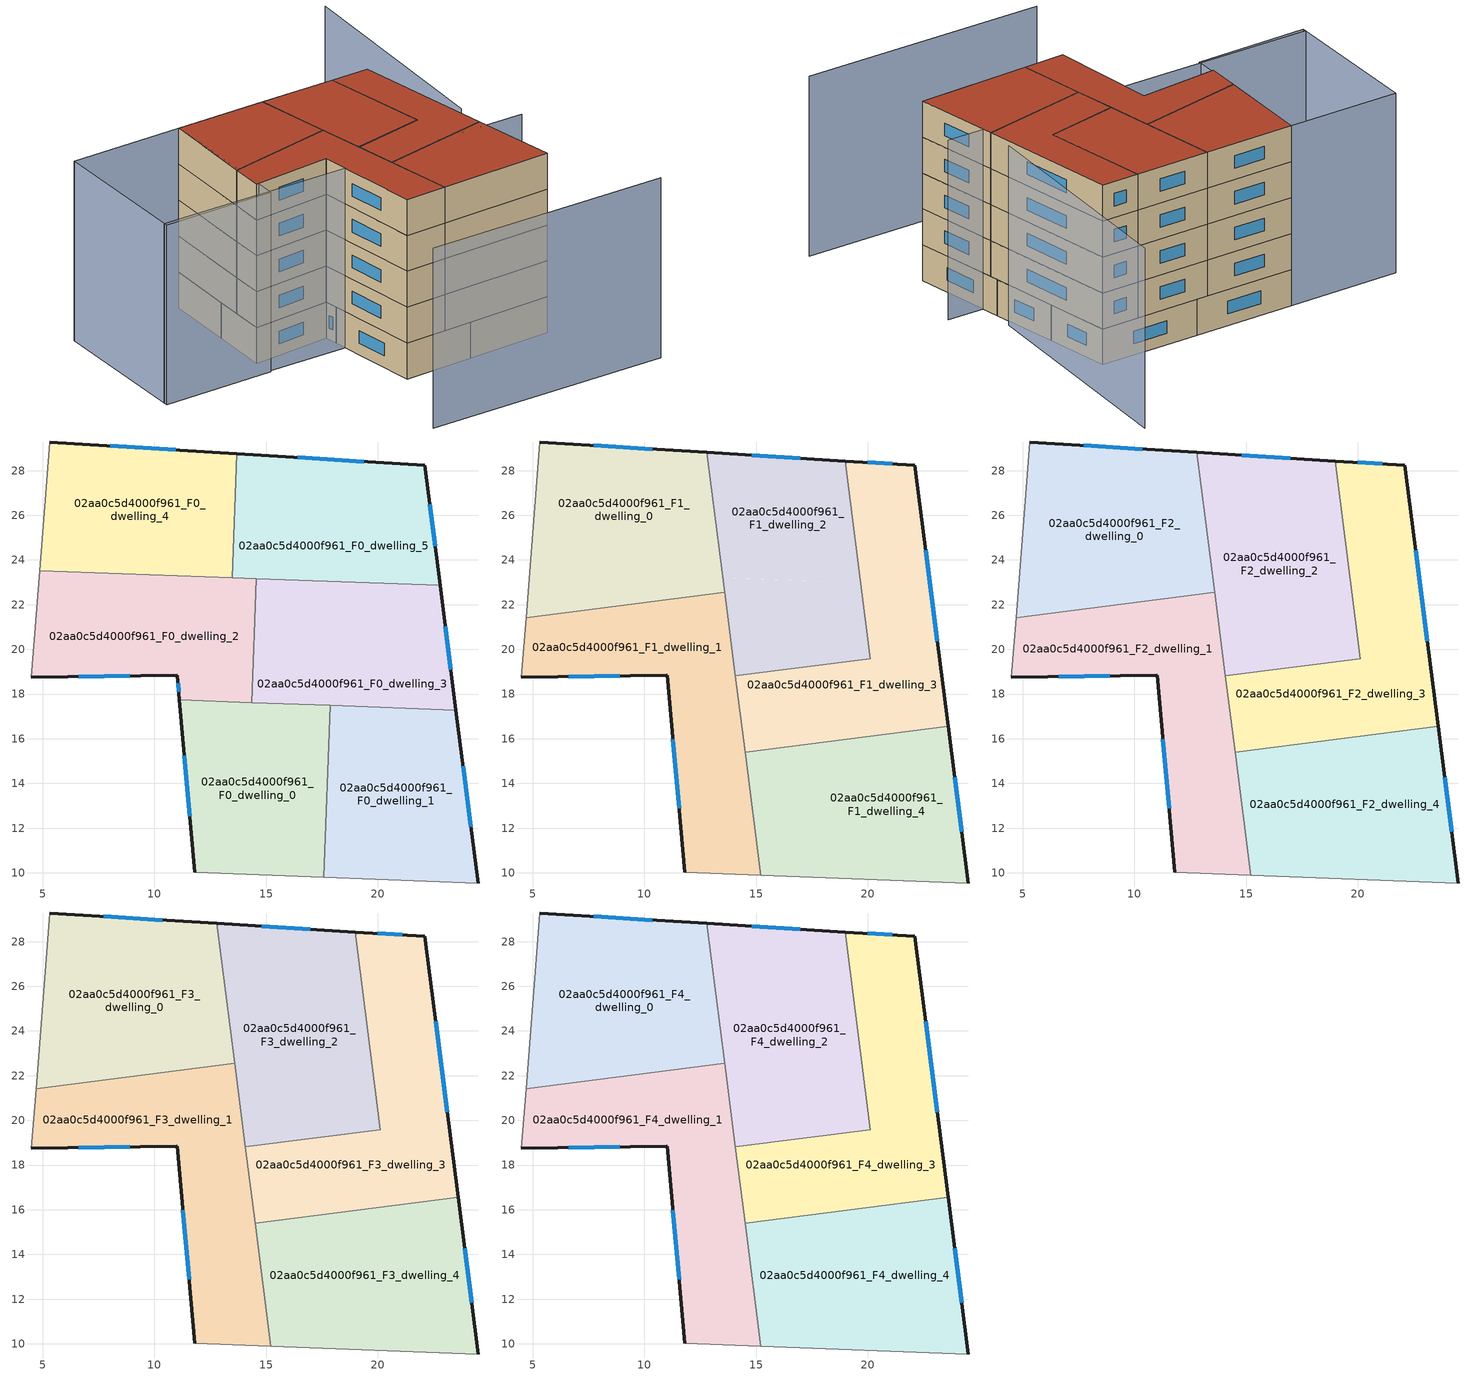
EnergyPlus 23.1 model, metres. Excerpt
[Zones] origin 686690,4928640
02aa0c5d4000f961_F0_dwelling_0
 floor ground (EU_floor_Construction): 17.87,17.49 17.59,9.8 11.81,10.01 11.13,17.74 z0
 wall outside (EU_wall_Construction): 11.13,17.74 11.81,10.01 z0:3
 wall to 02aa0c5d4000f961_F0_dwelling_1 (EU_wall_Construction): 17.59,9.8 17.87,17.49 z0:3
 wall adiabatic (EU_wall_Construction): 11.81,10.01 17.59,9.8 z0:3
 wall to 02aa0c5d4000f961_F0_dwelling_3 (EU_wall_Construction): 17.87,17.49 14.35,17.62 z0:3
 wall to 02aa0c5d4000f961_F0_dwelling_2 (EU_wall_Construction): 14.35,17.62 11.13,17.74 z0:3
 window (EU_Window_Construction): 11.35,15.23 11.59,12.53 z0.98:2.02
02aa0c5d4000f961_F0_dwelling_1
 floor ground (EU_floor_Construction): 23.5,17.28 24.49,9.54 17.59,9.8 17.87,17.49 z0
 wall outside (EU_wall_Construction): 24.49,9.54 23.5,17.28 z0:3
 wall adiabatic (EU_wall_Construction): 17.59,9.8 24.49,9.54 z0:3
 wall to 02aa0c5d4000f961_F0_dwelling_3 (EU_wall_Construction): 23.5,17.28 17.87,17.49 z0:3
 window (EU_Window_Construction): 24.17,12.06 23.82,14.76 z0.98:2.02
02aa0c5d4000f961_F0_dwelling_2
 floor ground (EU_floor_Construction): 14.56,23.17 14.35,17.62 11.13,17.74 11.03,18.84 4.5,18.75 4.87,23.53 z0
 wall outside (EU_wall_Construction): 4.5,18.75 11.03,18.84 11.13,17.74 z0:3
 wall adiabatic (EU_wall_Construction): 4.87,23.53 4.5,18.75 z0:3
 wall to 02aa0c5d4000f961_F0_dwelling_3 (EU_wall_Construction): 14.35,17.62 14.56,23.17 z0:3
 wall to 02aa0c5d4000f961_F0_dwelling_4 (EU_wall_Construction): 13.49,23.2 4.87,23.53 z0:3
 wall to 02aa0c5d4000f961_F0_dwelling_5 (EU_wall_Construction): 14.56,23.17 13.49,23.2 z0:3
 window (EU_Window_Construction): 11.06,18.48 11.1,18.1 / 6.62,18.78 8.91,18.81 z0.98:2.02
02aa0c5d4000f961_F0_dwelling_3
 floor ground (EU_floor_Construction): 22.79,22.86 23.5,17.28 14.35,17.62 14.56,23.17 z0
 wall outside (EU_wall_Construction): 23.5,17.28 22.79,22.86 z0:3
 wall to 02aa0c5d4000f961_F0_dwelling_5 (EU_wall_Construction): 22.79,22.86 14.56,23.17 z0:3
 window (EU_Window_Construction): 23.27,19.1 23.02,21.04 z0.98:2.02
02aa0c5d4000f961_F0_dwelling_4
 floor ground (EU_floor_Construction): 13.7,28.76 13.49,23.2 4.87,23.53 5.31,29.28 z0
 wall outside (EU_wall_Construction): 13.7,28.76 5.31,29.28 z0:3
 wall to 02aa0c5d4000f961_F0_dwelling_5 (EU_wall_Construction): 13.49,23.2 13.7,28.76 z0:3
 wall adiabatic (EU_wall_Construction): 5.31,29.28 4.87,23.53 z0:3
 window (EU_Window_Construction): 10.97,28.93 8.04,29.11 z0.98:2.02
02aa0c5d4000f961_F0_dwelling_5
 floor ground (EU_floor_Construction): 22.1,28.23 22.79,22.86 13.49,23.2 13.7,28.76 z0
 wall outside (EU_wall_Construction): 22.79,22.86 22.1,28.23 13.7,28.76 z0:3
 window (EU_Window_Construction): 19.37,28.4 16.43,28.59 / 22.56,24.61 22.32,26.49 z0.98:2.02
02aa0c5d4000f961_F1_dwelling_0
 floor to 02aa0c5d4000f961_F0_dwelling_4 (EU_floor_Construction): 12.8,28.81 13.5,23.32 13.49,23.2 4.87,23.52 5.31,29.28 z3
 floor to 02aa0c5d4000f961_F0_dwelling_2 (EU_floor_Construction): 13.51,23.2 13.59,22.55 4.7,21.41 4.87,23.52 13.49,23.2 z3
 wall outside (EU_wall_Construction): 12.8,28.81 5.31,29.28 z3:6
 wall to 02aa0c5d4000f961_F1_dwelling_1 (EU_wall_Construction): 4.7,21.41 13.59,22.55 z3:6
 wall adiabatic (EU_wall_Construction): 5.31,29.28 4.7,21.41 z3:6
 wall to 02aa0c5d4000f961_F1_dwelling_2 (EU_wall_Construction): 13.59,22.55 12.8,28.81 z3:6
 window (EU_Window_Construction): 10.36,28.96 7.74,29.13 z3.98:5.02
02aa0c5d4000f961_F1_dwelling_1
 floor to 02aa0c5d4000f961_F0_dwelling_0 (EU_floor_Construction): 14.22,17.63 15.21,9.89 11.81,10.01 11.13,17.74 z3
 floor to 02aa0c5d4000f961_F0_dwelling_2 (EU_floor_Construction): 13.59,22.55 14.22,17.63 11.13,17.74 11.03,18.84 11.02,18.84 4.5,18.75 4.7,21.41 z3
 wall outside (EU_wall_Construction): 4.5,18.75 11.02,18.84 11.03,18.84 11.81,10.01 z3:6
 wall adiabatic (EU_wall_Construction): 4.7,21.41 4.5,18.75 / 11.81,10.01 15.21,9.89 z3:6
 wall to 02aa0c5d4000f961_F1_dwelling_4 (EU_wall_Construction): 15.21,9.89 14.51,15.4 z3:6
 wall to 02aa0c5d4000f961_F1_dwelling_3 (EU_wall_Construction): 14.51,15.4 14.07,18.81 z3:6
 wall to 02aa0c5d4000f961_F1_dwelling_2 (EU_wall_Construction): 14.07,18.81 13.59,22.55 z3:6
 window (EU_Window_Construction): 11.28,15.97 11.56,12.89 / 6.62,18.78 8.9,18.81 z3.98:5.02
02aa0c5d4000f961_F1_dwelling_2
 floor to 02aa0c5d4000f961_F0_dwelling_2 (EU_floor_Construction): 14.56,23.17 14.4,18.85 14.07,18.81 13.51,23.2 z3
 floor to 02aa0c5d4000f961_F0_dwelling_4 (EU_floor_Construction): 13.7,28.76 13.5,23.32 12.8,28.81 z3
 floor to 02aa0c5d4000f961_F0_dwelling_3 (EU_floor_Construction): 19.68,22.97 20.12,19.58 14.4,18.85 14.56,23.17 z3
 floor to 02aa0c5d4000f961_F0_dwelling_5 (EU_floor_Construction): 18.99,28.43 19.68,22.97 13.51,23.2 13.5,23.32 13.7,28.76 z3
 wall outside (EU_wall_Construction): 18.99,28.43 12.8,28.81 z3:6
 wall to 02aa0c5d4000f961_F1_dwelling_3 (EU_wall_Construction): 14.07,18.81 20.12,19.58 18.99,28.43 z3:6
 window (EU_Window_Construction): 16.97,28.55 14.81,28.69 z3.98:5.02
02aa0c5d4000f961_F1_dwelling_3
 floor to 02aa0c5d4000f961_F0_dwelling_3 (EU_floor_Construction): 22.79,22.86 23.5,17.28 14.35,17.62 14.4,18.85 20.12,19.58 19.68,22.97 z3
 floor to 02aa0c5d4000f961_F0_dwelling_1 (EU_floor_Construction): 23.5,17.28 23.59,16.56 17.81,15.83 17.87,17.49 z3
 floor to 02aa0c5d4000f961_F0_dwelling_0 (EU_floor_Construction): 17.87,17.49 17.81,15.83 14.51,15.4 14.22,17.63 z3
 floor to 02aa0c5d4000f961_F0_dwelling_5 (EU_floor_Construction): 22.1,28.23 22.79,22.86 19.68,22.97 18.99,28.43 z3
 floor to 02aa0c5d4000f961_F0_dwelling_2 (EU_floor_Construction): 14.4,18.85 14.35,17.62 14.22,17.63 14.07,18.81 z3
 wall outside (EU_wall_Construction): 23.59,16.56 22.1,28.23 18.99,28.43 z3:6
 wall to 02aa0c5d4000f961_F1_dwelling_4 (EU_wall_Construction): 14.51,15.4 23.59,16.56 z3:6
 window (EU_Window_Construction): 21.09,28.3 20,28.36 / 23.11,20.36 22.59,24.44 z3.98:5.02
02aa0c5d4000f961_F1_dwelling_4
 floor to 02aa0c5d4000f961_F0_dwelling_1 (EU_floor_Construction): 23.59,16.56 24.49,9.54 17.59,9.8 17.81,15.83 z3
 floor to 02aa0c5d4000f961_F0_dwelling_0 (EU_floor_Construction): 17.81,15.83 17.59,9.8 15.21,9.89 14.51,15.4 z3
 wall outside (EU_wall_Construction): 24.49,9.54 23.59,16.56 z3:6
 wall adiabatic (EU_wall_Construction): 15.21,9.89 24.49,9.54 z3:6
 window (EU_Window_Construction): 24.2,11.83 23.88,14.28 z3.98:5.02
02aa0c5d4000f961_F2_dwelling_0
 floor to 02aa0c5d4000f961_F1_dwelling_0 (EU_floor_Construction): 12.8,28.81 13.59,22.55 4.7,21.41 5.31,29.28 z6
 wall outside (EU_wall_Construction): 12.8,28.81 5.31,29.28 z6:9
 wall to 02aa0c5d4000f961_F2_dwelling_1 (EU_wall_Construction): 4.7,21.41 13.59,22.55 z6:9
 wall adiabatic (EU_wall_Construction): 5.31,29.28 4.7,21.41 z6:9
 wall to 02aa0c5d4000f961_F2_dwelling_2 (EU_wall_Construction): 13.59,22.55 12.8,28.81 z6:9
 window (EU_Window_Construction): 10.36,28.96 7.74,29.13 z6.98:8.02
02aa0c5d4000f961_F2_dwelling_1
 floor to 02aa0c5d4000f961_F1_dwelling_1 (EU_floor_Construction): 13.59,22.55 15.21,9.89 11.81,10.01 11.03,18.84 11.02,18.84 4.5,18.75 4.7,21.41 z6
 wall outside (EU_wall_Construction): 4.5,18.75 11.02,18.84 11.03,18.84 11.81,10.01 z6:9
 wall adiabatic (EU_wall_Construction): 4.7,21.41 4.5,18.75 / 11.81,10.01 15.21,9.89 z6:9
 wall to 02aa0c5d4000f961_F2_dwelling_4 (EU_wall_Construction): 15.21,9.89 14.51,15.4 z6:9
 wall to 02aa0c5d4000f961_F2_dwelling_3 (EU_wall_Construction): 14.51,15.4 14.07,18.81 z6:9
 wall to 02aa0c5d4000f961_F2_dwelling_2 (EU_wall_Construction): 14.07,18.81 13.59,22.55 z6:9
 window (EU_Window_Construction): 11.28,15.97 11.56,12.89 / 6.62,18.78 8.9,18.81 z6.98:8.02
02aa0c5d4000f961_F2_dwelling_2
 floor to 02aa0c5d4000f961_F1_dwelling_2 (EU_floor_Construction): 18.99,28.43 20.12,19.58 14.07,18.81 12.8,28.81 z6
 wall outside (EU_wall_Construction): 18.99,28.43 12.8,28.81 z6:9
 wall to 02aa0c5d4000f961_F2_dwelling_3 (EU_wall_Construction): 14.07,18.81 20.12,19.58 18.99,28.43 z6:9
 window (EU_Window_Construction): 16.97,28.55 14.81,28.69 z6.98:8.02
02aa0c5d4000f961_F2_dwelling_3
 floor to 02aa0c5d4000f961_F1_dwelling_3 (EU_floor_Construction): 22.1,28.23 23.59,16.56 14.51,15.4 14.07,18.81 20.12,19.58 18.99,28.43 z6
 wall outside (EU_wall_Construction): 23.59,16.56 22.1,28.23 18.99,28.43 z6:9
 wall to 02aa0c5d4000f961_F2_dwelling_4 (EU_wall_Construction): 14.51,15.4 23.59,16.56 z6:9
 window (EU_Window_Construction): 21.09,28.3 20,28.36 / 23.11,20.36 22.59,24.44 z6.98:8.02
02aa0c5d4000f961_F2_dwelling_4
 floor to 02aa0c5d4000f961_F1_dwelling_4 (EU_floor_Construction): 23.59,16.56 24.49,9.54 15.21,9.89 14.51,15.4 z6
 wall outside (EU_wall_Construction): 24.49,9.54 23.59,16.56 z6:9
 wall adiabatic (EU_wall_Construction): 15.21,9.89 24.49,9.54 z6:9
 window (EU_Window_Construction): 24.2,11.83 23.88,14.28 z6.98:8.02
02aa0c5d4000f961_F3_dwelling_0
 floor to 02aa0c5d4000f961_F2_dwelling_0 (EU_floor_Construction): 12.8,28.81 13.59,22.55 4.7,21.41 5.31,29.28 z9
 wall outside (EU_wall_Construction): 12.8,28.81 5.31,29.28 z9:12
 wall to 02aa0c5d4000f961_F3_dwelling_1 (EU_wall_Construction): 4.7,21.41 13.59,22.55 z9:12
 wall adiabatic (EU_wall_Construction): 5.31,29.28 4.7,21.41 z9:12
 wall to 02aa0c5d4000f961_F3_dwelling_2 (EU_wall_Construction): 13.59,22.55 12.8,28.81 z9:12
 window (EU_Window_Construction): 10.36,28.96 7.74,29.13 z9.98:11.02
02aa0c5d4000f961_F3_dwelling_1
 floor to 02aa0c5d4000f961_F2_dwelling_1 (EU_floor_Construction): 13.59,22.55 15.21,9.89 11.81,10.01 11.03,18.84 11.02,18.84 4.5,18.75 4.7,21.41 z9
 wall outside (EU_wall_Construction): 4.5,18.75 11.02,18.84 11.03,18.84 11.81,10.01 z9:12
 wall adiabatic (EU_wall_Construction): 4.7,21.41 4.5,18.75 / 11.81,10.01 15.21,9.89 z9:12
 wall to 02aa0c5d4000f961_F3_dwelling_4 (EU_wall_Construction): 15.21,9.89 14.51,15.4 z9:12
 wall to 02aa0c5d4000f961_F3_dwelling_3 (EU_wall_Construction): 14.51,15.4 14.07,18.81 z9:12
 wall to 02aa0c5d4000f961_F3_dwelling_2 (EU_wall_Construction): 14.07,18.81 13.59,22.55 z9:12
 window (EU_Window_Construction): 11.28,15.97 11.56,12.89 / 6.62,18.78 8.9,18.81 z9.98:11.02
02aa0c5d4000f961_F3_dwelling_2
 floor to 02aa0c5d4000f961_F2_dwelling_2 (EU_floor_Construction): 18.99,28.43 20.12,19.58 14.07,18.81 12.8,28.81 z9
 wall outside (EU_wall_Construction): 18.99,28.43 12.8,28.81 z9:12
 wall to 02aa0c5d4000f961_F3_dwelling_3 (EU_wall_Construction): 14.07,18.81 20.12,19.58 18.99,28.43 z9:12
 window (EU_Window_Construction): 16.97,28.55 14.81,28.69 z9.98:11.02
02aa0c5d4000f961_F3_dwelling_3
 floor to 02aa0c5d4000f961_F2_dwelling_3 (EU_floor_Construction): 22.1,28.23 23.59,16.56 14.51,15.4 14.07,18.81 20.12,19.58 18.99,28.43 z9
 wall outside (EU_wall_Construction): 23.59,16.56 22.1,28.23 18.99,28.43 z9:12
 wall to 02aa0c5d4000f961_F3_dwelling_4 (EU_wall_Construction): 14.51,15.4 23.59,16.56 z9:12
 window (EU_Window_Construction): 21.09,28.3 20,28.36 / 23.11,20.36 22.59,24.44 z9.98:11.02
02aa0c5d4000f961_F3_dwelling_4
 floor to 02aa0c5d4000f961_F2_dwelling_4 (EU_floor_Construction): 23.59,16.56 24.49,9.54 15.21,9.89 14.51,15.4 z9
 wall outside (EU_wall_Construction): 24.49,9.54 23.59,16.56 z9:12
 wall adiabatic (EU_wall_Construction): 15.21,9.89 24.49,9.54 z9:12
 window (EU_Window_Construction): 24.2,11.83 23.88,14.28 z9.98:11.02
02aa0c5d4000f961_F4_dwelling_0
 floor to 02aa0c5d4000f961_F3_dwelling_0 (EU_floor_Construction): 12.8,28.81 13.59,22.55 4.7,21.41 5.31,29.28 z12
 wall outside (EU_wall_Construction): 12.8,28.81 5.31,29.28 z12:15
 wall to 02aa0c5d4000f961_F4_dwelling_1 (EU_wall_Construction): 4.7,21.41 13.59,22.55 z12:15
 wall adiabatic (EU_wall_Construction): 5.31,29.28 4.7,21.41 z12:15
 wall to 02aa0c5d4000f961_F4_dwelling_2 (EU_wall_Construction): 13.59,22.55 12.8,28.81 z12:15
 window (EU_Window_Construction): 10.36,28.96 7.74,29.13 z12.98:14.02
 roof outside (EU_roof_Construction): 13.59,22.55 12.8,28.81 5.31,29.28 4.7,21.41 z15
02aa0c5d4000f961_F4_dwelling_1
 floor to 02aa0c5d4000f961_F3_dwelling_1 (EU_floor_Construction): 13.59,22.55 15.21,9.89 11.81,10.01 11.03,18.84 11.02,18.84 4.5,18.75 4.7,21.41 z12
 wall outside (EU_wall_Construction): 4.5,18.75 11.02,18.84 11.03,18.84 11.81,10.01 z12:15
 wall adiabatic (EU_wall_Construction): 4.7,21.41 4.5,18.75 / 11.81,10.01 15.21,9.89 z12:15
 wall to 02aa0c5d4000f961_F4_dwelling_4 (EU_wall_Construction): 15.21,9.89 14.51,15.4 z12:15
 wall to 02aa0c5d4000f961_F4_dwelling_3 (EU_wall_Construction): 14.51,15.4 14.07,18.81 z12:15
 wall to 02aa0c5d4000f961_F4_dwelling_2 (EU_wall_Construction): 14.07,18.81 13.59,22.55 z12:15
 window (EU_Window_Construction): 11.28,15.97 11.56,12.89 / 6.62,18.78 8.9,18.81 z12.98:14.02
 roof outside (EU_roof_Construction): 15.21,9.89 13.59,22.55 4.7,21.41 4.5,18.75 11.02,18.84 11.03,18.84 11.81,10.01 z15
02aa0c5d4000f961_F4_dwelling_2
 floor to 02aa0c5d4000f961_F3_dwelling_2 (EU_floor_Construction): 18.99,28.43 20.12,19.58 14.07,18.81 12.8,28.81 z12
 wall outside (EU_wall_Construction): 18.99,28.43 12.8,28.81 z12:15
 wall to 02aa0c5d4000f961_F4_dwelling_3 (EU_wall_Construction): 14.07,18.81 20.12,19.58 18.99,28.43 z12:15
 window (EU_Window_Construction): 16.97,28.55 14.81,28.69 z12.98:14.02
 roof outside (EU_roof_Construction): 20.12,19.58 18.99,28.43 12.8,28.81 14.07,18.81 z15
02aa0c5d4000f961_F4_dwelling_3
 floor to 02aa0c5d4000f961_F3_dwelling_3 (EU_floor_Construction): 22.1,28.23 23.59,16.56 14.51,15.4 14.07,18.81 20.12,19.58 18.99,28.43 z12
 wall outside (EU_wall_Construction): 23.59,16.56 22.1,28.23 18.99,28.43 z12:15
 wall to 02aa0c5d4000f961_F4_dwelling_4 (EU_wall_Construction): 14.51,15.4 23.59,16.56 z12:15
 window (EU_Window_Construction): 21.09,28.3 20,28.36 / 23.11,20.36 22.59,24.44 z12.98:14.02
 roof outside (EU_roof_Construction): 23.59,16.56 22.1,28.23 18.99,28.43 20.12,19.58 14.07,18.81 14.51,15.4 z15
02aa0c5d4000f961_F4_dwelling_4
 floor to 02aa0c5d4000f961_F3_dwelling_4 (EU_floor_Construction): 23.59,16.56 24.49,9.54 15.21,9.89 14.51,15.4 z12
 wall outside (EU_wall_Construction): 24.49,9.54 23.59,16.56 z12:15
 wall adiabatic (EU_wall_Construction): 15.21,9.89 24.49,9.54 z12:15
 window (EU_Window_Construction): 24.2,11.83 23.88,14.28 z12.98:14.02
 roof outside (EU_roof_Construction): 24.49,9.54 23.59,16.56 14.51,15.4 15.21,9.89 z15
shading: 23.75,19.01 25.75,38.05 / 8.61,2.7 28.75,1.3 / -4.73,17.95 26.78,15.57 / 5.31,29.28 4.52,17.07 / 4.52,17.07 -4.75,17.67 / -4.75,17.67 -3.96,29.88 / -3.96,29.88 5.31,29.28 z0:15
[Building]
EU S2 Campaign: North Axis=0; Terrain=City; Solar Distribution=FullExterior
[Site:Location]
Bologna: Latitude=44.5; Longitude=11.25; Time Zone=1; Elevation=37
[SizingPeriod:WeatherFileDays]
AnnualSizingPeriod: Begin Month=1; Begin Day of Month=1; End Month=12; End Day of Month=31; Day of Week for Start Day=Monday; Use Weather File Daylight Saving Period=No; Use Weather File Rain and Snow Indicators=No
[MATERIAL]
EU_InternalMass_Material: Roughness=MediumRough; Thickness=0.1; Conductivity=1; Density=1800; Specific Heat=900; Thermal Absorptance=0.9; Solar Absorptance=0.7; Visible Absorptance=0.7
[MATERIAL:NOMASS] Roughness=MediumRough; Thermal Absorptance=0.9; Solar Absorptance=0.7; Visible Absorptance=0.7
Name | Thermal Resistance
EU_wall_NoMass | 0.905828
EU_roof_NoMass | 0.37593
EU_floor_NoMass | 0.67114
[WINDOWMATERIAL:SIMPLEGLAZINGSYSTEM]
EU_Window_SimpleGlazing: UFactor=4.52486; Solar Heat Gain Coefficient=0.85; Visible Transmittance=0.85
[CONSTRUCTION]
EU_wall_Construction: EU_wall_NoMass
EU_roof_Construction: EU_roof_NoMass
EU_floor_Construction: EU_floor_NoMass
EU_Window_Construction: EU_Window_SimpleGlazing
EU_InternalMass_Construction: EU_InternalMass_Material
[ZONE] Type=1; Multiplier=1; Ceiling Height=autocalculate; Floor Area=autocalculate; Part of Total Floor Area=Yes
Name | Volume
02aa0c5d4000f961_F0_dwelling_0 | 144.705
02aa0c5d4000f961_F1_dwelling_0; 02aa0c5d4000f961_F2_dwelling_0; 02aa0c5d4000f961_F3_dwelling_0; 02aa0c5d4000f961_F4_dwelling_0 | 173.643
02aa0c5d4000f961_F0_dwelling_1 | 144.714
02aa0c5d4000f961_F1_dwelling_1; 02aa0c5d4000f961_F2_dwelling_1; 02aa0c5d4000f961_F3_dwelling_1; 02aa0c5d4000f961_F4_dwelling_1 | 173.664
02aa0c5d4000f961_F0_dwelling_2 | 144.724
02aa0c5d4000f961_F1_dwelling_2; 02aa0c5d4000f961_F2_dwelling_2; 02aa0c5d4000f961_F3_dwelling_2; 02aa0c5d4000f961_F4_dwelling_2 | 173.654
02aa0c5d4000f961_F0_dwelling_3 | 144.721
02aa0c5d4000f961_F1_dwelling_3; 02aa0c5d4000f961_F2_dwelling_3; 02aa0c5d4000f961_F3_dwelling_3; 02aa0c5d4000f961_F4_dwelling_3 | 173.64
02aa0c5d4000f961_F0_dwelling_4 | 144.698
02aa0c5d4000f961_F1_dwelling_4; 02aa0c5d4000f961_F2_dwelling_4; 02aa0c5d4000f961_F3_dwelling_4; 02aa0c5d4000f961_F4_dwelling_4 | 173.636
02aa0c5d4000f961_F0_dwelling_5 | 144.718
[INTERNALMASS] Construction=EU_InternalMass_Construction
Name | Zone or ZoneList | Surface Area
02aa0c5d4000f961_F0_dwelling_0_EU_InternalMass | 02aa0c5d4000f961_F0_dwelling_0 | 48.2335
02aa0c5d4000f961_F0_dwelling_1_EU_InternalMass | 02aa0c5d4000f961_F0_dwelling_1 | 48.2375
02aa0c5d4000f961_F0_dwelling_2_EU_InternalMass | 02aa0c5d4000f961_F0_dwelling_2 | 48.2405
02aa0c5d4000f961_F0_dwelling_3_EU_InternalMass | 02aa0c5d4000f961_F0_dwelling_3 | 48.2418
02aa0c5d4000f961_F0_dwelling_4_EU_InternalMass | 02aa0c5d4000f961_F0_dwelling_4 | 48.2322
02aa0c5d4000f961_F0_dwelling_5_EU_InternalMass | 02aa0c5d4000f961_F0_dwelling_5 | 48.2401
02aa0c5d4000f961_F1_dwelling_0_EU_InternalMass | 02aa0c5d4000f961_F1_dwelling_0 | 57.8816
02aa0c5d4000f961_F1_dwelling_1_EU_InternalMass | 02aa0c5d4000f961_F1_dwelling_1 | 57.8853
02aa0c5d4000f961_F1_dwelling_2_EU_InternalMass | 02aa0c5d4000f961_F1_dwelling_2 | 57.8865
02aa0c5d4000f961_F1_dwelling_3_EU_InternalMass | 02aa0c5d4000f961_F1_dwelling_3 | 57.8798
02aa0c5d4000f961_F1_dwelling_4_EU_InternalMass | 02aa0c5d4000f961_F1_dwelling_4 | 57.8821
02aa0c5d4000f961_F2_dwelling_0_EU_InternalMass | 02aa0c5d4000f961_F2_dwelling_0 | 57.8816
02aa0c5d4000f961_F2_dwelling_1_EU_InternalMass | 02aa0c5d4000f961_F2_dwelling_1 | 57.8853
02aa0c5d4000f961_F2_dwelling_2_EU_InternalMass | 02aa0c5d4000f961_F2_dwelling_2 | 57.8865
02aa0c5d4000f961_F2_dwelling_3_EU_InternalMass | 02aa0c5d4000f961_F2_dwelling_3 | 57.8798
02aa0c5d4000f961_F2_dwelling_4_EU_InternalMass | 02aa0c5d4000f961_F2_dwelling_4 | 57.8821
02aa0c5d4000f961_F3_dwelling_0_EU_InternalMass | 02aa0c5d4000f961_F3_dwelling_0 | 57.8816
02aa0c5d4000f961_F3_dwelling_1_EU_InternalMass | 02aa0c5d4000f961_F3_dwelling_1 | 57.8853
02aa0c5d4000f961_F3_dwelling_2_EU_InternalMass | 02aa0c5d4000f961_F3_dwelling_2 | 57.8865
02aa0c5d4000f961_F3_dwelling_3_EU_InternalMass | 02aa0c5d4000f961_F3_dwelling_3 | 57.8798
02aa0c5d4000f961_F3_dwelling_4_EU_InternalMass | 02aa0c5d4000f961_F3_dwelling_4 | 57.8821
02aa0c5d4000f961_F4_dwelling_0_EU_InternalMass | 02aa0c5d4000f961_F4_dwelling_0 | 57.8816
02aa0c5d4000f961_F4_dwelling_1_EU_InternalMass | 02aa0c5d4000f961_F4_dwelling_1 | 57.8853
02aa0c5d4000f961_F4_dwelling_2_EU_InternalMass | 02aa0c5d4000f961_F4_dwelling_2 | 57.8865
02aa0c5d4000f961_F4_dwelling_3_EU_InternalMass | 02aa0c5d4000f961_F4_dwelling_3 | 57.8798
02aa0c5d4000f961_F4_dwelling_4_EU_InternalMass | 02aa0c5d4000f961_F4_dwelling_4 | 57.8821
[OTHEREQUIPMENT] Fuel Type=Electricity; Design Level Calculation Method=Watts/Area; Power per Zone Floor Area=1; Fraction Latent=0; Fraction Radiant=0; Fraction Lost=0; Carbon Dioxide Generation Rate=0; EndUse Subcategory=EU_Step8_InternalGains
Name | Zone or ZoneList or Space or SpaceList | Schedule
EU_Step8_InternalGain_02aa0c5d4000f961_F0_dwelling_0_f000 | 02aa0c5d4000f961_F0_dwelling_0 | EU_Step8_GainSchedule_02aa0c5d4000f961_F0_dwelling_0_f000
EU_Step8_InternalGain_02aa0c5d4000f961_F0_dwelling_1_f000 | 02aa0c5d4000f961_F0_dwelling_1 | EU_Step8_GainSchedule_02aa0c5d4000f961_F0_dwelling_1_f000
EU_Step8_InternalGain_02aa0c5d4000f961_F0_dwelling_2_f000 | 02aa0c5d4000f961_F0_dwelling_2 | EU_Step8_GainSchedule_02aa0c5d4000f961_F0_dwelling_2_f000
EU_Step8_InternalGain_02aa0c5d4000f961_F0_dwelling_3_f000 | 02aa0c5d4000f961_F0_dwelling_3 | EU_Step8_GainSchedule_02aa0c5d4000f961_F0_dwelling_3_f000
EU_Step8_InternalGain_02aa0c5d4000f961_F0_dwelling_4_f000 | 02aa0c5d4000f961_F0_dwelling_4 | EU_Step8_GainSchedule_02aa0c5d4000f961_F0_dwelling_4_f000
EU_Step8_InternalGain_02aa0c5d4000f961_F0_dwelling_5_f000 | 02aa0c5d4000f961_F0_dwelling_5 | EU_Step8_GainSchedule_02aa0c5d4000f961_F0_dwelling_5_f000
EU_Step8_InternalGain_02aa0c5d4000f961_F1_dwelling_0_f000 | 02aa0c5d4000f961_F1_dwelling_0 | EU_Step8_GainSchedule_02aa0c5d4000f961_F1_dwelling_0_f000
EU_Step8_InternalGain_02aa0c5d4000f961_F1_dwelling_1_f000 | 02aa0c5d4000f961_F1_dwelling_1 | EU_Step8_GainSchedule_02aa0c5d4000f961_F1_dwelling_1_f000
EU_Step8_InternalGain_02aa0c5d4000f961_F1_dwelling_2_f000 | 02aa0c5d4000f961_F1_dwelling_2 | EU_Step8_GainSchedule_02aa0c5d4000f961_F1_dwelling_2_f000
EU_Step8_InternalGain_02aa0c5d4000f961_F1_dwelling_3_f000 | 02aa0c5d4000f961_F1_dwelling_3 | EU_Step8_GainSchedule_02aa0c5d4000f961_F1_dwelling_3_f000
EU_Step8_InternalGain_02aa0c5d4000f961_F1_dwelling_4_f000 | 02aa0c5d4000f961_F1_dwelling_4 | EU_Step8_GainSchedule_02aa0c5d4000f961_F1_dwelling_4_f000
EU_Step8_InternalGain_02aa0c5d4000f961_F2_dwelling_0_f000 | 02aa0c5d4000f961_F2_dwelling_0 | EU_Step8_GainSchedule_02aa0c5d4000f961_F2_dwelling_0_f000
EU_Step8_InternalGain_02aa0c5d4000f961_F2_dwelling_1_f000 | 02aa0c5d4000f961_F2_dwelling_1 | EU_Step8_GainSchedule_02aa0c5d4000f961_F2_dwelling_1_f000
EU_Step8_InternalGain_02aa0c5d4000f961_F2_dwelling_2_f000 | 02aa0c5d4000f961_F2_dwelling_2 | EU_Step8_GainSchedule_02aa0c5d4000f961_F2_dwelling_2_f000
EU_Step8_InternalGain_02aa0c5d4000f961_F2_dwelling_3_f000 | 02aa0c5d4000f961_F2_dwelling_3 | EU_Step8_GainSchedule_02aa0c5d4000f961_F2_dwelling_3_f000
EU_Step8_InternalGain_02aa0c5d4000f961_F2_dwelling_4_f000 | 02aa0c5d4000f961_F2_dwelling_4 | EU_Step8_GainSchedule_02aa0c5d4000f961_F2_dwelling_4_f000
EU_Step8_InternalGain_02aa0c5d4000f961_F3_dwelling_0_f000 | 02aa0c5d4000f961_F3_dwelling_0 | EU_Step8_GainSchedule_02aa0c5d4000f961_F3_dwelling_0_f000
EU_Step8_InternalGain_02aa0c5d4000f961_F3_dwelling_1_f000 | 02aa0c5d4000f961_F3_dwelling_1 | EU_Step8_GainSchedule_02aa0c5d4000f961_F3_dwelling_1_f000
EU_Step8_InternalGain_02aa0c5d4000f961_F3_dwelling_2_f000 | 02aa0c5d4000f961_F3_dwelling_2 | EU_Step8_GainSchedule_02aa0c5d4000f961_F3_dwelling_2_f000
EU_Step8_InternalGain_02aa0c5d4000f961_F3_dwelling_3_f000 | 02aa0c5d4000f961_F3_dwelling_3 | EU_Step8_GainSchedule_02aa0c5d4000f961_F3_dwelling_3_f000
EU_Step8_InternalGain_02aa0c5d4000f961_F3_dwelling_4_f000 | 02aa0c5d4000f961_F3_dwelling_4 | EU_Step8_GainSchedule_02aa0c5d4000f961_F3_dwelling_4_f000
EU_Step8_InternalGain_02aa0c5d4000f961_F4_dwelling_0_f000 | 02aa0c5d4000f961_F4_dwelling_0 | EU_Step8_GainSchedule_02aa0c5d4000f961_F4_dwelling_0_f000
EU_Step8_InternalGain_02aa0c5d4000f961_F4_dwelling_1_f000 | 02aa0c5d4000f961_F4_dwelling_1 | EU_Step8_GainSchedule_02aa0c5d4000f961_F4_dwelling_1_f000
EU_Step8_InternalGain_02aa0c5d4000f961_F4_dwelling_2_f000 | 02aa0c5d4000f961_F4_dwelling_2 | EU_Step8_GainSchedule_02aa0c5d4000f961_F4_dwelling_2_f000
EU_Step8_InternalGain_02aa0c5d4000f961_F4_dwelling_3_f000 | 02aa0c5d4000f961_F4_dwelling_3 | EU_Step8_GainSchedule_02aa0c5d4000f961_F4_dwelling_3_f000
EU_Step8_InternalGain_02aa0c5d4000f961_F4_dwelling_4_f000 | 02aa0c5d4000f961_F4_dwelling_4 | EU_Step8_GainSchedule_02aa0c5d4000f961_F4_dwelling_4_f000
[ZONEVENTILATION:DESIGNFLOWRATE] Schedule=EU_AlwaysOn; Design Flow Rate Calculation Method=AirChanges/Hour; Air Changes per Hour=0.73129; Ventilation Type=Natural; Fan Pressure Rise=0; Fan Total Efficiency=1; Constant Term Coefficient=1; Temperature Term Coefficient=0; Velocity Term Coefficient=0; Velocity Squared Term Coefficient=0; Minimum Indoor Temperature=-100; Maximum Indoor Temperature=100; Delta Temperature=-100; Minimum Outdoor Temperature=-100; Maximum Outdoor Temperature=100; Maximum Wind Speed=40
Name | Zone or ZoneList or Space or SpaceList
EU_ConstantAir_02aa0c5d4000f961_F0_dwelling_0 | 02aa0c5d4000f961_F0_dwelling_0
EU_ConstantAir_02aa0c5d4000f961_F0_dwelling_1 | 02aa0c5d4000f961_F0_dwelling_1
EU_ConstantAir_02aa0c5d4000f961_F0_dwelling_2 | 02aa0c5d4000f961_F0_dwelling_2
EU_ConstantAir_02aa0c5d4000f961_F0_dwelling_3 | 02aa0c5d4000f961_F0_dwelling_3
EU_ConstantAir_02aa0c5d4000f961_F0_dwelling_4 | 02aa0c5d4000f961_F0_dwelling_4
EU_ConstantAir_02aa0c5d4000f961_F0_dwelling_5 | 02aa0c5d4000f961_F0_dwelling_5
EU_ConstantAir_02aa0c5d4000f961_F1_dwelling_0 | 02aa0c5d4000f961_F1_dwelling_0
EU_ConstantAir_02aa0c5d4000f961_F1_dwelling_1 | 02aa0c5d4000f961_F1_dwelling_1
EU_ConstantAir_02aa0c5d4000f961_F1_dwelling_2 | 02aa0c5d4000f961_F1_dwelling_2
EU_ConstantAir_02aa0c5d4000f961_F1_dwelling_3 | 02aa0c5d4000f961_F1_dwelling_3
EU_ConstantAir_02aa0c5d4000f961_F1_dwelling_4 | 02aa0c5d4000f961_F1_dwelling_4
EU_ConstantAir_02aa0c5d4000f961_F2_dwelling_0 | 02aa0c5d4000f961_F2_dwelling_0
EU_ConstantAir_02aa0c5d4000f961_F2_dwelling_1 | 02aa0c5d4000f961_F2_dwelling_1
EU_ConstantAir_02aa0c5d4000f961_F2_dwelling_2 | 02aa0c5d4000f961_F2_dwelling_2
EU_ConstantAir_02aa0c5d4000f961_F2_dwelling_3 | 02aa0c5d4000f961_F2_dwelling_3
EU_ConstantAir_02aa0c5d4000f961_F2_dwelling_4 | 02aa0c5d4000f961_F2_dwelling_4
EU_ConstantAir_02aa0c5d4000f961_F3_dwelling_0 | 02aa0c5d4000f961_F3_dwelling_0
EU_ConstantAir_02aa0c5d4000f961_F3_dwelling_1 | 02aa0c5d4000f961_F3_dwelling_1
EU_ConstantAir_02aa0c5d4000f961_F3_dwelling_2 | 02aa0c5d4000f961_F3_dwelling_2
EU_ConstantAir_02aa0c5d4000f961_F3_dwelling_3 | 02aa0c5d4000f961_F3_dwelling_3
EU_ConstantAir_02aa0c5d4000f961_F3_dwelling_4 | 02aa0c5d4000f961_F3_dwelling_4
EU_ConstantAir_02aa0c5d4000f961_F4_dwelling_0 | 02aa0c5d4000f961_F4_dwelling_0
EU_ConstantAir_02aa0c5d4000f961_F4_dwelling_1 | 02aa0c5d4000f961_F4_dwelling_1
EU_ConstantAir_02aa0c5d4000f961_F4_dwelling_2 | 02aa0c5d4000f961_F4_dwelling_2
EU_ConstantAir_02aa0c5d4000f961_F4_dwelling_3 | 02aa0c5d4000f961_F4_dwelling_3
EU_ConstantAir_02aa0c5d4000f961_F4_dwelling_4 | 02aa0c5d4000f961_F4_dwelling_4
[HVACTEMPLATE:THERMOSTAT] Constant Heating Setpoint=20; Constant Cooling Setpoint=50
EU_HeatOnly_02aa0c5d4000f961_F0_dwelling_0; EU_HeatOnly_02aa0c5d4000f961_F0_dwelling_1; EU_HeatOnly_02aa0c5d4000f961_F0_dwelling_2; EU_HeatOnly_02aa0c5d4000f961_F0_dwelling_3; EU_HeatOnly_02aa0c5d4000f961_F0_dwelling_4; EU_HeatOnly_02aa0c5d4000f961_F0_dwelling_5; EU_HeatOnly_02aa0c5d4000f961_F1_dwelling_0; EU_HeatOnly_02aa0c5d4000f961_F1_dwelling_1; EU_HeatOnly_02aa0c5d4000f961_F1_dwelling_2; EU_HeatOnly_02aa0c5d4000f961_F1_dwelling_3; EU_HeatOnly_02aa0c5d4000f961_F1_dwelling_4; EU_HeatOnly_02aa0c5d4000f961_F2_dwelling_0; EU_HeatOnly_02aa0c5d4000f961_F2_dwelling_1; EU_HeatOnly_02aa0c5d4000f961_F2_dwelling_2; EU_HeatOnly_02aa0c5d4000f961_F2_dwelling_3; EU_HeatOnly_02aa0c5d4000f961_F2_dwelling_4; EU_HeatOnly_02aa0c5d4000f961_F3_dwelling_0; EU_HeatOnly_02aa0c5d4000f961_F3_dwelling_1; EU_HeatOnly_02aa0c5d4000f961_F3_dwelling_2; EU_HeatOnly_02aa0c5d4000f961_F3_dwelling_3; EU_HeatOnly_02aa0c5d4000f961_F3_dwelling_4; EU_HeatOnly_02aa0c5d4000f961_F4_dwelling_0; EU_HeatOnly_02aa0c5d4000f961_F4_dwelling_1; EU_HeatOnly_02aa0c5d4000f961_F4_dwelling_2; EU_HeatOnly_02aa0c5d4000f961_F4_dwelling_3; EU_HeatOnly_02aa0c5d4000f961_F4_dwelling_4
[HVACTEMPLATE:ZONE:IDEALLOADSAIRSYSTEM] System Availability Schedule=EU_AlwaysOn; Maximum Heating Supply Air Temperature=50; Minimum Cooling Supply Air Temperature=13; Maximum Heating Supply Air Humidity Ratio=0.0156; Minimum Cooling Supply Air Humidity Ratio=0.0077; Heating Limit=NoLimit; Cooling Limit=NoLimit; Heating Availability Schedule=EU_AlwaysOn; Cooling Availability Schedule=EU_CoolingOff; Dehumidification Control Type=ConstantSensibleHeatRatio; Cooling Sensible Heat Ratio=0.7; Dehumidification Setpoint=60; Humidification Control Type=None; Humidification Setpoint=30; Outdoor Air Method=None; Outdoor Air Flow Rate per Person=0.00944; Outdoor Air Flow Rate per Zone Floor Area=0; Outdoor Air Flow Rate per Zone=0; Demand Controlled Ventilation Type=None; Outdoor Air Economizer Type=NoEconomizer; Heat Recovery Type=None; Sensible Heat Recovery Effectiveness=0.7; Latent Heat Recovery Effectiveness=0.65
Name | Template Thermostat
02aa0c5d4000f961_F0_dwelling_0 | EU_HeatOnly_02aa0c5d4000f961_F0_dwelling_0
02aa0c5d4000f961_F0_dwelling_1 | EU_HeatOnly_02aa0c5d4000f961_F0_dwelling_1
02aa0c5d4000f961_F0_dwelling_2 | EU_HeatOnly_02aa0c5d4000f961_F0_dwelling_2
02aa0c5d4000f961_F0_dwelling_3 | EU_HeatOnly_02aa0c5d4000f961_F0_dwelling_3
02aa0c5d4000f961_F0_dwelling_4 | EU_HeatOnly_02aa0c5d4000f961_F0_dwelling_4
02aa0c5d4000f961_F0_dwelling_5 | EU_HeatOnly_02aa0c5d4000f961_F0_dwelling_5
02aa0c5d4000f961_F1_dwelling_0 | EU_HeatOnly_02aa0c5d4000f961_F1_dwelling_0
02aa0c5d4000f961_F1_dwelling_1 | EU_HeatOnly_02aa0c5d4000f961_F1_dwelling_1
02aa0c5d4000f961_F1_dwelling_2 | EU_HeatOnly_02aa0c5d4000f961_F1_dwelling_2
02aa0c5d4000f961_F1_dwelling_3 | EU_HeatOnly_02aa0c5d4000f961_F1_dwelling_3
02aa0c5d4000f961_F1_dwelling_4 | EU_HeatOnly_02aa0c5d4000f961_F1_dwelling_4
02aa0c5d4000f961_F2_dwelling_0 | EU_HeatOnly_02aa0c5d4000f961_F2_dwelling_0
02aa0c5d4000f961_F2_dwelling_1 | EU_HeatOnly_02aa0c5d4000f961_F2_dwelling_1
02aa0c5d4000f961_F2_dwelling_2 | EU_HeatOnly_02aa0c5d4000f961_F2_dwelling_2
02aa0c5d4000f961_F2_dwelling_3 | EU_HeatOnly_02aa0c5d4000f961_F2_dwelling_3
02aa0c5d4000f961_F2_dwelling_4 | EU_HeatOnly_02aa0c5d4000f961_F2_dwelling_4
02aa0c5d4000f961_F3_dwelling_0 | EU_HeatOnly_02aa0c5d4000f961_F3_dwelling_0
02aa0c5d4000f961_F3_dwelling_1 | EU_HeatOnly_02aa0c5d4000f961_F3_dwelling_1
02aa0c5d4000f961_F3_dwelling_2 | EU_HeatOnly_02aa0c5d4000f961_F3_dwelling_2
02aa0c5d4000f961_F3_dwelling_3 | EU_HeatOnly_02aa0c5d4000f961_F3_dwelling_3
02aa0c5d4000f961_F3_dwelling_4 | EU_HeatOnly_02aa0c5d4000f961_F3_dwelling_4
02aa0c5d4000f961_F4_dwelling_0 | EU_HeatOnly_02aa0c5d4000f961_F4_dwelling_0
02aa0c5d4000f961_F4_dwelling_1 | EU_HeatOnly_02aa0c5d4000f961_F4_dwelling_1
02aa0c5d4000f961_F4_dwelling_2 | EU_HeatOnly_02aa0c5d4000f961_F4_dwelling_2
02aa0c5d4000f961_F4_dwelling_3 | EU_HeatOnly_02aa0c5d4000f961_F4_dwelling_3
02aa0c5d4000f961_F4_dwelling_4 | EU_HeatOnly_02aa0c5d4000f961_F4_dwelling_4
[SIZING:ZONE] Zone Cooling Design Supply Air Temperature Input Method=SupplyAirTemperature; Zone Cooling Design Supply Air Temperature=13; Zone Heating Design Supply Air Temperature Input Method=SupplyAirTemperature; Zone Heating Design Supply Air Temperature=50; Zone Cooling Design Supply Air Humidity Ratio=0.008; Zone Heating Design Supply Air Humidity Ratio=0.008; Cooling Design Air Flow Method=DesignDay; Cooling Design Air Flow Rate=0; Cooling Minimum Air Flow per Zone Floor Area=0.000762; Cooling Minimum Air Flow=0; Cooling Minimum Air Flow Fraction=0.2; Heating Design Air Flow Method=DesignDay; Heating Design Air Flow Rate=0; Heating Maximum Air Flow per Zone Floor Area=0.002032; Heating Maximum Air Flow=0.141576; Heating Maximum Air Flow Fraction=0.3; Account for Dedicated Outdoor Air System=No; Dedicated Outdoor Air System Control Strategy=NeutralSupplyAir; Dedicated Outdoor Air Low Setpoint Temperature for Design=autosize; Dedicated Outdoor Air High Setpoint Temperature for Design=autosize; Zone Load Sizing Method=Sensible Load Only No Latent Load; Zone Latent Cooling Design Supply Air Humidity Ratio Input Method=HumidityRatioDifference; Zone Cooling Design Supply Air Humidity Ratio Difference=0.005; Zone Latent Heating Design Supply Air Humidity Ratio Input Method=HumidityRatioDifference; Zone Humidification Design Supply Air Humidity Ratio Difference=0.005
02aa0c5d4000f961_F0_dwelling_0; 02aa0c5d4000f961_F0_dwelling_1; 02aa0c5d4000f961_F0_dwelling_2; 02aa0c5d4000f961_F0_dwelling_3; 02aa0c5d4000f961_F0_dwelling_4; 02aa0c5d4000f961_F0_dwelling_5; 02aa0c5d4000f961_F1_dwelling_0; 02aa0c5d4000f961_F1_dwelling_1; 02aa0c5d4000f961_F1_dwelling_2; 02aa0c5d4000f961_F1_dwelling_3; 02aa0c5d4000f961_F1_dwelling_4; 02aa0c5d4000f961_F2_dwelling_0; 02aa0c5d4000f961_F2_dwelling_1; 02aa0c5d4000f961_F2_dwelling_2; 02aa0c5d4000f961_F2_dwelling_3; 02aa0c5d4000f961_F2_dwelling_4; 02aa0c5d4000f961_F3_dwelling_0; 02aa0c5d4000f961_F3_dwelling_1; 02aa0c5d4000f961_F3_dwelling_2; 02aa0c5d4000f961_F3_dwelling_3; 02aa0c5d4000f961_F3_dwelling_4; 02aa0c5d4000f961_F4_dwelling_0; 02aa0c5d4000f961_F4_dwelling_1; 02aa0c5d4000f961_F4_dwelling_2; 02aa0c5d4000f961_F4_dwelling_3; 02aa0c5d4000f961_F4_dwelling_4
[SCHEDULE:CONSTANT]
Name | Hourly Value
EU_AlwaysOn | 1
EU_CoolingOff | 0
[SCHEDULE:FILE] Column Number=1; Rows to Skip at Top=0; Number of Hours of Data=8760; Column Separator=Comma; Interpolate to Timestep=No; Minutes per Item=60; Adjust Schedule for Daylight Savings=Yes
Name | File
EU_Step8_GainSchedule_02aa0c5d4000f961_F0_dwelling_0_f000 | ../../schedules/02aa0c5d4000f961/02aa0c5d4000f961_F0_dwelling_0_f000_gain.csv
EU_Step8_GainSchedule_02aa0c5d4000f961_F0_dwelling_1_f000 | ../../schedules/02aa0c5d4000f961/02aa0c5d4000f961_F0_dwelling_1_f000_gain.csv
EU_Step8_GainSchedule_02aa0c5d4000f961_F0_dwelling_2_f000 | ../../schedules/02aa0c5d4000f961/02aa0c5d4000f961_F0_dwelling_2_f000_gain.csv
EU_Step8_GainSchedule_02aa0c5d4000f961_F0_dwelling_3_f000 | ../../schedules/02aa0c5d4000f961/02aa0c5d4000f961_F0_dwelling_3_f000_gain.csv
EU_Step8_GainSchedule_02aa0c5d4000f961_F0_dwelling_4_f000 | ../../schedules/02aa0c5d4000f961/02aa0c5d4000f961_F0_dwelling_4_f000_gain.csv
EU_Step8_GainSchedule_02aa0c5d4000f961_F0_dwelling_5_f000 | ../../schedules/02aa0c5d4000f961/02aa0c5d4000f961_F0_dwelling_5_f000_gain.csv
EU_Step8_GainSchedule_02aa0c5d4000f961_F1_dwelling_0_f000 | ../../schedules/02aa0c5d4000f961/02aa0c5d4000f961_F1_dwelling_0_f000_gain.csv
EU_Step8_GainSchedule_02aa0c5d4000f961_F1_dwelling_1_f000 | ../../schedules/02aa0c5d4000f961/02aa0c5d4000f961_F1_dwelling_1_f000_gain.csv
EU_Step8_GainSchedule_02aa0c5d4000f961_F1_dwelling_2_f000 | ../../schedules/02aa0c5d4000f961/02aa0c5d4000f961_F1_dwelling_2_f000_gain.csv
EU_Step8_GainSchedule_02aa0c5d4000f961_F1_dwelling_3_f000 | ../../schedules/02aa0c5d4000f961/02aa0c5d4000f961_F1_dwelling_3_f000_gain.csv
EU_Step8_GainSchedule_02aa0c5d4000f961_F1_dwelling_4_f000 | ../../schedules/02aa0c5d4000f961/02aa0c5d4000f961_F1_dwelling_4_f000_gain.csv
EU_Step8_GainSchedule_02aa0c5d4000f961_F2_dwelling_0_f000 | ../../schedules/02aa0c5d4000f961/02aa0c5d4000f961_F2_dwelling_0_f000_gain.csv
EU_Step8_GainSchedule_02aa0c5d4000f961_F2_dwelling_1_f000 | ../../schedules/02aa0c5d4000f961/02aa0c5d4000f961_F2_dwelling_1_f000_gain.csv
EU_Step8_GainSchedule_02aa0c5d4000f961_F2_dwelling_2_f000 | ../../schedules/02aa0c5d4000f961/02aa0c5d4000f961_F2_dwelling_2_f000_gain.csv
EU_Step8_GainSchedule_02aa0c5d4000f961_F2_dwelling_3_f000 | ../../schedules/02aa0c5d4000f961/02aa0c5d4000f961_F2_dwelling_3_f000_gain.csv
EU_Step8_GainSchedule_02aa0c5d4000f961_F2_dwelling_4_f000 | ../../schedules/02aa0c5d4000f961/02aa0c5d4000f961_F2_dwelling_4_f000_gain.csv
EU_Step8_GainSchedule_02aa0c5d4000f961_F3_dwelling_0_f000 | ../../schedules/02aa0c5d4000f961/02aa0c5d4000f961_F3_dwelling_0_f000_gain.csv
EU_Step8_GainSchedule_02aa0c5d4000f961_F3_dwelling_1_f000 | ../../schedules/02aa0c5d4000f961/02aa0c5d4000f961_F3_dwelling_1_f000_gain.csv
EU_Step8_GainSchedule_02aa0c5d4000f961_F3_dwelling_2_f000 | ../../schedules/02aa0c5d4000f961/02aa0c5d4000f961_F3_dwelling_2_f000_gain.csv
EU_Step8_GainSchedule_02aa0c5d4000f961_F3_dwelling_3_f000 | ../../schedules/02aa0c5d4000f961/02aa0c5d4000f961_F3_dwelling_3_f000_gain.csv
EU_Step8_GainSchedule_02aa0c5d4000f961_F3_dwelling_4_f000 | ../../schedules/02aa0c5d4000f961/02aa0c5d4000f961_F3_dwelling_4_f000_gain.csv
EU_Step8_GainSchedule_02aa0c5d4000f961_F4_dwelling_0_f000 | ../../schedules/02aa0c5d4000f961/02aa0c5d4000f961_F4_dwelling_0_f000_gain.csv
EU_Step8_GainSchedule_02aa0c5d4000f961_F4_dwelling_1_f000 | ../../schedules/02aa0c5d4000f961/02aa0c5d4000f961_F4_dwelling_1_f000_gain.csv
EU_Step8_GainSchedule_02aa0c5d4000f961_F4_dwelling_2_f000 | ../../schedules/02aa0c5d4000f961/02aa0c5d4000f961_F4_dwelling_2_f000_gain.csv
EU_Step8_GainSchedule_02aa0c5d4000f961_F4_dwelling_3_f000 | ../../schedules/02aa0c5d4000f961/02aa0c5d4000f961_F4_dwelling_3_f000_gain.csv
EU_Step8_GainSchedule_02aa0c5d4000f961_F4_dwelling_4_f000 | ../../schedules/02aa0c5d4000f961/02aa0c5d4000f961_F4_dwelling_4_f000_gain.csv
